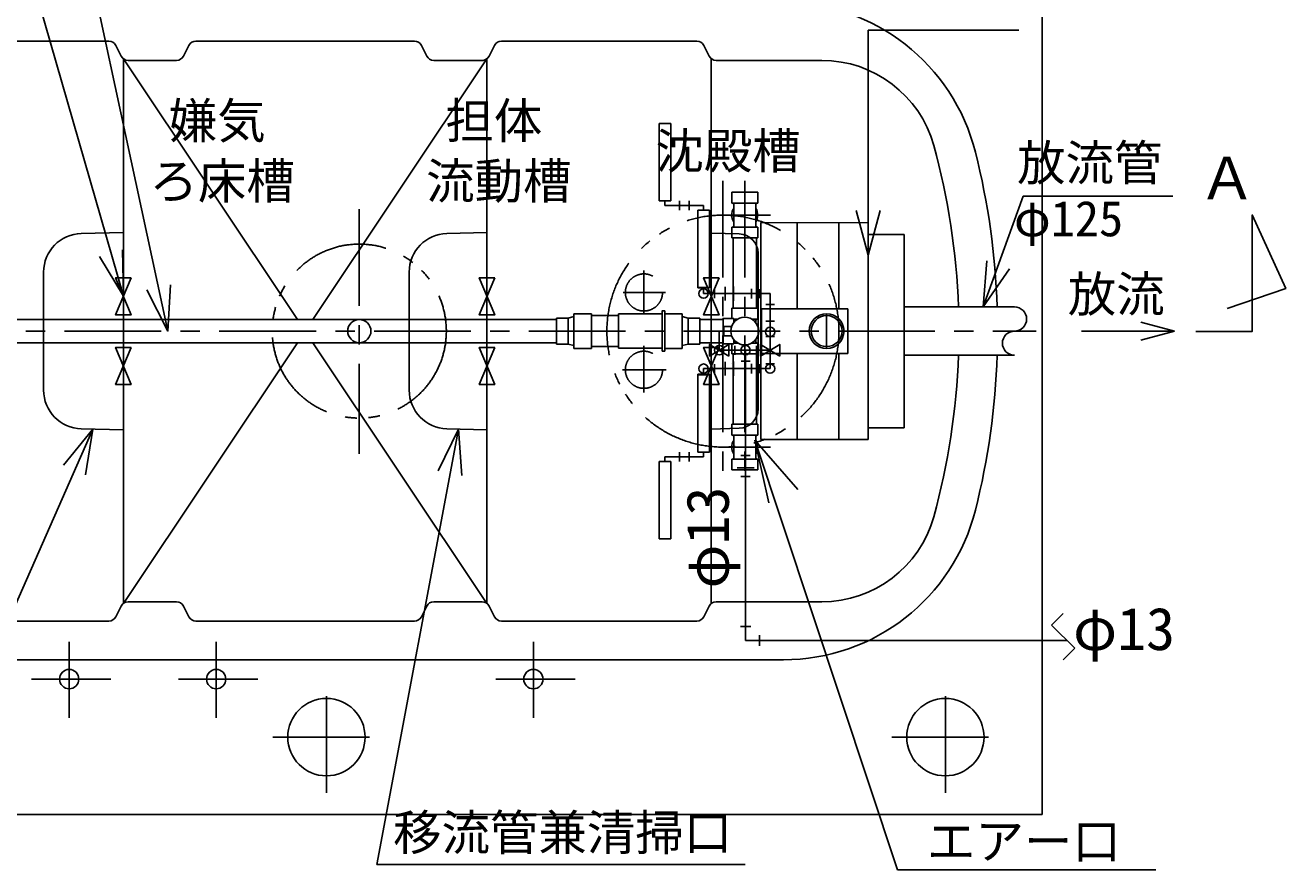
# Model space of a CAD drawing. Units: millimetres, scale not verified. Extents: x -14850 to 14850, y -10500 to 10500.
# Drawn here: x -9110 to -5851, y -560 to 1625 of the extents above; entities that cross this region are included whole.
import ezdxf
from ezdxf.enums import TextEntityAlignment as Align

# ---------------------------------------------------------------- set-up
doc = ezdxf.new("R2010")
doc.units = ezdxf.units.MM
doc.header["$LTSCALE"] = 50
for name, pattern in [('CHAIN1', [8, 5, -1, 1, -1]), ('DOUBLE_CHAIN1', [8.8, 5, -1, 0.6, -0.6, 0.6, -1]), ('LONG_DASHED1', [7, 6, -1])]:
    doc.linetypes.add(name, pattern=pattern)
for name, color, linetype, lineweight in [('0-0_機器', 3, 'Continuous', 25), ('0-1_空気管', 3, 'Continuous', 25), ('0-4_文字', 5, 'Continuous', 25), ('0-5_製作', 5, 'Continuous', 25)]:
    doc.layers.add(name, color=color, linetype=linetype, lineweight=lineweight)
doc.styles.add('ＭＳ ゴシック', font='')
doc.styles.get('ＭＳ ゴシック').set_extended_font_data('MS Gothic')

msp = doc.modelspace()

# ---------------------------------------------------------------- linework, layer by layer
at = {"layer": '0-0_機器', "color": 2}
for p, q in [((-6480.93, -416.45), (-6480.93, 2083.55)), ((-10180.93, -416.45), (-6480.93, -416.45))]:
    msp.add_line(p, q, dxfattribs=at)
at = {"layer": '0-0_機器', "color": 2, "linetype": 'CHAIN1'}
for p, q in [((-8330.93, -360.41), (-8330.93, -74.58)), ((-6730.93, -360.41), (-6730.93, -74.58)), ((-8469.36, -216.45), (-8182.68, -216.45)), ((-6869.36, -216.45), (-6582.68, -216.45))]:
    msp.add_line(p, q, dxfattribs=at)
at = {"layer": '0-0_機器'}
msp.add_lwpolyline([(-6083.76, 832.73), (-5937.4, 832.73), (-5937.4, 1134.23), (-5850.89, 943.9), (-6002.29, 891.99)], dxfattribs=at)
at = {"layer": '0-0_機器', "color": 2}
for centre in [(-8330.93, -216.45), (-6730.93, -216.45)]:
    msp.add_circle(centre, 100, dxfattribs=at)
at = {"layer": '0-1_空気管'}
for p, q in [((-6930.15, 553.4), (-6930.15, 1612.02)), ((-6930.15, 1612.02), (-6541.32, 1612.02)), ((-8893.29, 1583.55), (-9596.84, 1583.55)), ((-8875.4, 1572.5), (-8861.46, 1544.61)), ((-8700.4, 1544.61), (-8686.46, 1572.5)), ((-8103.29, 1583.55), (-8668.57, 1583.55)), ((-8085.4, 1572.5), (-8071.46, 1544.61)), ((-7910.4, 1544.61), (-7896.46, 1572.5)), ((-7373.29, 1583.55), (-7878.57, 1583.55)), ((-7355.4, 1572.5), (-7341.46, 1544.61)), ((-8855.93, 1537.83), (-8855.93, 129.27)), ((-8405.95, 863.55), (-8855.93, 1537.83)), ((-8843.57, 1533.55), (-8718.29, 1533.55)), ((-8365.91, 863.55), (-7915.93, 1537.83)), ((-8053.57, 1533.55), (-7924.96, 1533.55)), ((-7915.93, 129.27), (-7915.93, 1537.83)), ((-7335.93, 1537.83), (-7335.93, 129.27)), ((-7323.57, 1533.55), (-7050.24, 1533.55)), ((-7470.93, 1170.55), (-7470.93, 1370.55)), ((-7470.93, 1370.55), (-7440.93, 1370.55)), ((-7440.93, 1370.55), (-7440.93, 1170.55)), ((-7215.93, 1192.55), (-7282.93, 1192.55)), ((-7282.93, 1164.46), (-7282.93, 1192.55)), ((-7215.93, 1164.46), (-7215.93, 1192.55)), ((-6633.33, 896.05), (-6530.11, 1182.93)), ((-6530.11, 1182.93), (-6142.86, 1182.93)), ((-7470.93, 1170.55), (-7440.93, 1170.55)), ((-7455.93, 1170.55), (-7455.93, 1158.55)), ((-7455.93, 1158.55), (-7355.93, 1158.55)), ((-7418.43, 1146.55), (-7418.43, 1170.55)), ((-7393.43, 1170.55), (-7393.43, 1146.55)), ((-7370.93, 945.05), (-7370.93, 1146.55)), ((-7370.93, 1146.55), (-7340.93, 1146.55)), ((-7355.93, 1158.55), (-7355.93, 1146.55)), ((-7340.93, 1146.55), (-7340.93, 945.05)), ((-7215.93, 1164.46), (-7282.93, 1164.46)), ((-7278.03, 1105.75), (-7278.03, 1161.36)), ((-7220.82, 1105.75), (-7220.82, 1161.36)), ((-7207.9, 1114.02), (-6930.15, 1113.71)), ((-7207.9, 553.08), (-7207.9, 1114.02)), ((-7113.89, 891.05), (-7113.89, 1113.91)), ((-7006.49, 1113.79), (-7006.49, 891.05)), ((-8964.55, 1086.1), (-8855.93, 1088.95)), ((-7915.93, 1088.82), (-8019.55, 1086.1)), ((-7263.62, 1084.83), (-7335.93, 1086.72)), ((-7282.93, 1102.65), (-7282.93, 1074.55)), ((-7215.93, 1102.65), (-7282.93, 1102.65)), ((-7215.93, 1102.65), (-7215.93, 1074.55)), ((-6930.15, 1083.71), (-6836.99, 1083.71)), ((-6836.99, 583.39), (-6836.99, 1083.71)), ((-7215.93, 1074.55), (-7282.93, 1074.55)), ((-7279.43, 892.55), (-7279.43, 1074.55)), ((-7219.43, 892.55), (-7219.43, 1074.55)), ((-7214.93, 1034.84), (-7214.93, 632.26)), ((-9061.93, 986.14), (-9061.93, 680.97)), ((-8116.93, 986.14), (-8116.93, 680.97)), ((-7370.93, 946.55), (-7340.93, 946.55)), ((-7370.93, 945.05), (-7340.93, 945.05)), ((-7355.93, 930.55), (-7355.93, 945.05)), ((-7299.93, 948.05), (-7299.93, 913.05)), ((-7278.93, 949.05), (-7278.93, 912.05)), ((-7183.93, 930.55), (-7355.93, 930.55)), ((-7327.87, 919.05), (-7327.87, 942.05)), ((-7231.93, 943.05), (-7231.93, 918.05)), ((-7211.93, 942.05), (-7211.93, 919.05)), ((-7183.93, 930.55), (-7183.93, 736.55)), ((-7455.93, 781.55), (-7455.93, 885.55)), ((-7215.93, 892.55), (-7282.93, 892.55)), ((-7282.93, 866.3), (-7282.93, 892.55)), ((-7215.93, 864.46), (-7215.93, 892.55)), ((-7205.9, 776.05), (-7205.9, 891.05)), ((-7205.9, 891.05), (-6982.9, 891.05)), ((-7195.43, 902.55), (-7172.43, 902.55)), ((-6982.9, 891.05), (-6982.9, 776.05)), ((-6552.18, 896.05), (-6836.99, 896.05)), ((-9665.93, 863.55), (-7735.93, 863.55)), ((-7735.93, 800.05), (-7735.93, 867.05)), ((-7705.93, 867.05), (-7705.93, 800.05)), ((-7690.93, 878.55), (-7645.93, 878.55)), ((-7690.93, 878.55), (-7690.93, 788.55)), ((-7645.93, 878.55), (-7645.93, 788.55)), ((-7575.93, 873.55), (-7645.93, 873.55)), ((-7575.93, 878.05), (-7463.43, 878.05)), ((-7575.93, 878.05), (-7575.93, 789.05)), ((-7410.93, 878.55), (-7455.93, 878.55)), ((-7410.93, 878.55), (-7410.93, 788.55)), ((-7395.93, 800.05), (-7395.93, 867.05)), ((-7365.93, 800.05), (-7365.93, 867.05)), ((-7365.93, 863.55), (-7305.43, 863.55)), ((-7305.43, 800.8), (-7305.43, 866)), ((-7305.13, 866.3), (-7277.93, 866.3)), ((-7277.93, 855.37), (-7277.93, 866.3)), ((-7267.68, 864.46), (-7277.93, 864.46)), ((-7277.93, 864.05), (-7268.34, 864.05)), ((-7215.93, 864.46), (-7231.18, 864.46)), ((-7220.82, 855.23), (-7220.82, 861.35)), ((-7172.43, 859.55), (-7195.43, 859.55)), ((-7315.43, 833.55), (-7315.43, 784.05)), ((-7303.43, 833.55), (-7315.43, 833.55)), ((-7172.93, 819.55), (-7194.93, 819.55)), ((-7735.93, 803.55), (-9665.93, 803.55)), ((-8855.93, 129.27), (-8405.95, 803.55)), ((-7915.93, 129.27), (-8365.91, 803.55)), ((-7690.93, 788.55), (-7645.93, 788.55)), ((-7575.93, 793.55), (-7645.93, 793.55)), ((-7575.93, 789.05), (-7463.43, 789.05)), ((-7410.93, 788.55), (-7455.93, 788.55)), ((-7365.93, 803.55), (-7305.43, 803.55)), ((-7305.43, 803.08), (-7327.43, 803.08)), ((-7183.93, 784.05), (-7315.43, 784.05)), ((-7282.93, 800.8), (-7282.93, 774.55)), ((-7277.93, 803.05), (-7268.34, 803.05)), ((-7267.68, 802.65), (-7277.93, 802.65)), ((-7275.43, 795.55), (-7275.43, 772.55)), ((-7247.43, 784.05), (-7247.43, 442.6)), ((-7215.93, 802.65), (-7231.18, 802.65)), ((-7220.82, 805.75), (-7220.82, 811.87)), ((-7219.43, 795.55), (-7219.43, 592.55)), ((-7215.93, 802.65), (-7215.93, 774.55)), ((-7455.93, 781.55), (-7463.43, 781.55)), ((-7299.93, 754.05), (-7299.93, 719.05)), ((-7215.93, 774.55), (-7282.93, 774.55)), ((-7279.43, 592.55), (-7279.43, 774.55)), ((-7278.93, 755.05), (-7278.93, 718.05)), ((-7258.93, 756.05), (-7235.93, 756.05)), ((-6982.9, 776.05), (-7205.9, 776.05)), ((-7113.89, 553.19), (-7113.89, 776.05)), ((-7006.49, 776.05), (-7006.49, 553.31)), ((-6836.99, 771.05), (-6552.18, 771.05)), ((-7370.93, 722.05), (-7370.93, 520.55)), ((-7370.93, 722.05), (-7340.93, 722.05)), ((-7370.93, 720.55), (-7340.93, 720.55)), ((-7183.93, 736.55), (-7355.93, 736.55)), ((-7355.93, 722.05), (-7355.93, 736.55)), ((-7340.93, 520.55), (-7340.93, 722.05)), ((-7327.87, 748.05), (-7327.87, 725.05)), ((-7283.04, 749.08), (-7283.04, 749.05)), ((-7231.93, 749.05), (-7231.93, 724.05)), ((-7211.93, 748.05), (-7211.93, 725.05)), ((-7172.93, 748.55), (-7194.93, 748.55)), ((-7215.93, 592.55), (-7282.93, 592.55)), ((-7282.93, 564.46), (-7282.93, 592.55)), ((-7215.93, 564.46), (-7215.93, 592.55)), ((-8964.55, 581), (-8855.93, 578.16)), ((-7989.47, 580.21), (-8200.53, -545.57)), ((-7915.93, 578.29), (-8019.55, 581)), ((-7263.62, 582.28), (-7335.93, 580.38)), ((-7215.93, 564.46), (-7282.93, 564.46)), ((-7278.03, 505.75), (-7278.03, 561.36)), ((-7220.82, 505.75), (-7220.82, 561.36)), ((-6930.15, 583.39), (-6836.99, 583.39)), ((-7223.39, 551.81), (-7187.65, 389.38)), ((-7112.53, 424.25), (-7223.39, 551.81)), ((-7223.39, 551.81), (-6854.24, -559.55)), ((-7207.9, 553.08), (-6930.15, 553.4)), ((-7470.93, 496.55), (-7470.93, 296.55)), ((-7470.93, 496.55), (-7440.93, 496.55)), ((-7455.93, 496.55), (-7455.93, 508.55)), ((-7455.93, 508.55), (-7355.93, 508.55)), ((-7440.93, 296.55), (-7440.93, 496.55)), ((-7418.43, 520.55), (-7418.43, 496.55)), ((-7393.43, 496.55), (-7393.43, 520.55)), ((-7340.93, 520.55), (-7370.93, 520.55)), ((-7355.93, 508.55), (-7355.93, 520.55)), ((-7282.93, 502.65), (-7282.93, 474.55)), ((-7215.93, 502.65), (-7282.93, 502.65)), ((-7259.43, 512.2), (-7235.43, 512.2)), ((-7215.93, 502.65), (-7215.93, 474.55)), ((-7215.93, 474.55), (-7282.93, 474.55)), ((-7269.43, 480.2), (-7225.43, 480.2)), ((-7259.43, 457.2), (-7235.43, 457.2)), ((-7470.93, 296.55), (-7440.93, 296.55)), ((-8843.57, 133.55), (-8718.29, 133.55)), ((-8053.57, 133.55), (-7928.29, 133.55)), ((-7323.57, 133.55), (-7050.24, 133.55)), ((-8875.4, 94.61), (-8861.46, 122.5)), ((-8700.4, 122.5), (-8686.46, 94.61)), ((-8085.4, 94.61), (-8071.46, 122.5)), ((-7910.4, 122.5), (-7896.46, 94.61)), ((-7355.4, 94.61), (-7341.46, 122.5)), ((-9596.84, 83.55), (-8893.29, 83.55)), ((-8668.57, 83.55), (-8103.29, 83.55)), ((-7878.57, 83.55), (-7373.29, 83.55)), ((-7149.71, -16.45), (-9596.84, -16.45)), ((-7248.28, -545.57), (-8200.53, -545.57)), ((-6854.24, -559.55), (-6187.11, -559.55))]:
    msp.add_line(p, q, dxfattribs=at)
at = {"layer": '0-1_空気管', "linetype": 'CHAIN1'}
for p, q in [((-7305.93, 1222.17), (-7305.93, 442.6)), ((-7249.43, 1222.17), (-7249.43, 442.6)), ((-8245.93, 1148.92), (-8245.93, 515.84)), ((-7306.16, 1133.55), (-7182.94, 1133.55)), ((-7510.14, 990.56), (-7510.14, 876.85)), ((-7563.69, 933.55), (-7454.66, 933.55)), ((-7037.9, 788.55), (-7037.9, 878.55)), ((-10207.81, 833.55), (-6495.93, 833.55)), ((-7510.14, 795.24), (-7510.14, 674.55)), ((-7565.7, 733.55), (-7452.66, 733.55)), ((-7306.16, 533.55), (-7182.94, 533.55))]:
    msp.add_line(p, q, dxfattribs=at)
at = {"layer": '0-1_空気管', "linetype": 'LONG_DASHED1'}
for p, q in [((-7355.93, 946.55), (-7355.93, 945.05)), ((-7455.93, 878.55), (-7455.93, 788.55)), ((-7247.43, 585.74), (-7247.43, 457.2))]:
    msp.add_line(p, q, dxfattribs=at)
at = {"layer": '0-1_空気管', "color": 4}
for p, q in [((-6138.53, 833.55), (-6225.47, 856.85)), ((-6378.81, 833.55), (-6144.77, 833.55)), ((-6138.53, 833.55), (-6225.47, 810.26))]:
    msp.add_line(p, q, dxfattribs=at)
at = {"layer": '0-1_空気管'}
for points in [[(-8740.48, 833.55), (-9039.83, 2223.97), (-8424.78, 2223.97)], [(-8855.93, 923.55), (-9144.97, 1929.58), (-9724.73, 1929.58)], [(-6961.21, 1145.43), (-6930.15, 1029.51), (-6899.09, 1145.43)], [(-8917.6, 1026.49), (-8855.93, 923.55), (-8857.87, 1043.54)], [(-6623.31, 1015.63), (-6633.33, 896.05), (-6564.86, 994.6)], [(-8794.82, 940.54), (-8740.48, 833.55), (-8734.05, 953.38)], [(-7455.93, 885.55), (-7463.43, 885.55), (-7463.43, 781.55)], [(-7735.93, 867.05), (-7705.93, 867.05), (-7690.93, 871.05)], [(-7365.93, 867.05), (-7395.93, 867.05), (-7410.93, 871.05)], [(-7283.25, 845.55), (-7303.43, 845.55), (-7303.43, 821.55), (-7283.25, 821.55)], [(-7735.93, 800.05), (-7705.93, 800.05), (-7690.93, 796.05)], [(-7365.93, 800.05), (-7395.93, 800.05), (-7410.93, 796.05)], [(-7305.43, 800.8), (-7277.93, 800.8), (-7277.93, 811.74)], [(-8935.1, 580.23), (-9256.55, -148.29), (-9745.19, -148.29)], [(-8953.4, 461.64), (-8935.1, 580.23), (-9010.25, 486.67)], [(-7980.93, 460.52), (-7989.47, 580.21), (-8041.93, 472.29)]]:
    msp.add_lwpolyline(points, dxfattribs=at)
for points in [[(-8835.93, 971.55), (-8875.93, 971.55), (-8835.93, 875.55), (-8875.93, 875.55)], [(-7895.93, 971.55), (-7935.93, 971.55), (-7895.93, 875.55), (-7935.93, 875.55)], [(-7315.93, 971.55), (-7355.93, 971.55), (-7315.93, 875.55), (-7355.93, 875.55)], [(-8835.93, 791.55), (-8875.93, 791.55), (-8835.93, 695.55), (-8875.93, 695.55)], [(-7895.93, 791.55), (-7935.93, 791.55), (-7895.93, 695.55), (-7935.93, 695.55)], [(-7315.93, 791.55), (-7355.93, 791.55), (-7315.93, 695.55), (-7355.93, 695.55)], [(-7290.43, 769.05), (-7340.43, 799.05), (-7340.43, 769.05), (-7290.43, 799.05)], [(-7158.93, 769.05), (-7208.93, 799.05), (-7208.93, 769.05), (-7158.93, 799.05)]]:
    msp.add_lwpolyline(points, close=True, dxfattribs=at)
at = {"layer": '0-1_空気管', "linetype": 'DOUBLE_CHAIN1'}
for centre, radius in [((-7305.93, 833.55), 300), ((-8245.93, 833.55), 225), ((-7510.14, 933.55), 48), ((-7510.14, 733.55), 48)]:
    msp.add_circle(centre, radius, dxfattribs=at)
at = {"layer": '0-1_空気管'}
for centre, radius in [((-7355.93, 930.55), 12), ((-8245.93, 833.55), 30), ((-7249.43, 833.55), 35.89), ((-7037.9, 833.55), 45), ((-7037.9, 833.55), 40), ((-7183.93, 831.55), 12), ((-7315.43, 784.05), 12), ((-7247.43, 784.05), 12), ((-7355.93, 736.55), 12), ((-7183.93, 736.55), 12)]:
    msp.add_circle(centre, radius, dxfattribs=at)
for centre, radius, start, end in [((-7149.71, 1171.55), 512, 14.09413, 90), ((-8893.29, 1563.55), 20, 26.56505, 90), ((-8668.57, 1563.55), 20, 90, 153.43494), ((-8103.29, 1563.55), 20, 26.56505, 90), ((-7878.57, 1563.55), 20, 90, 153.43494), ((-7373.29, 1563.55), 20, 26.56505, 90), ((-8843.57, 1553.55), 20, 206.56503, 270), ((-8718.29, 1553.55), 20, 270, 333.43494), ((-8053.57, 1553.55), 20, 206.56503, 270), ((-7928.29, 1553.55), 20, 270, 333.43494), ((-7323.57, 1553.55), 20, 206.56503, 270), ((-7050.24, 1233.55), 300, 15.466, 90), ((-8495.93, 833.55), 1800, 1.98982, 15.466), ((-8495.93, 833.55), 1900, 1.88506, 14.09413), ((-7249.43, 1133.55), 33.5, 148.62476, 211.37523), ((-7281.13, 1161.36), 3.1, 0, 90), ((-7217.73, 1161.36), 3.1, 90, 180), ((-7249.43, 1133.55), 33.5, 328.62476, 31.37523), ((-8961.93, 986.14), 100, 91.5, 180), ((-8016.93, 986.14), 100, 91.5, 180), ((-7281.13, 1105.75), 3.1, 270, 0), ((-7264.93, 1034.84), 50, 0, 88.5), ((-7217.73, 1105.75), 3.1, 180, 270), ((-6552.18, 864.8), 31.25, 270, 90), ((-7305.13, 866), 0.3, 90, 180), ((-7217.73, 861.35), 3.1, 90, 180), ((-6552.18, 802.3), 31.25, 90, 270), ((-7217.73, 805.75), 3.1, 180, 270), ((-8495.93, 833.55), 1800, 344.53398, 358.01016), ((-8495.93, 833.55), 1900, 345.90585, 358.11493), ((-8961.93, 680.97), 100, 180, 268.5), ((-8016.93, 680.97), 100, 180, 268.5), ((-7264.93, 632.26), 50, 271.5, 0), ((-7281.13, 561.36), 3.1, 0, 90), ((-7217.73, 561.36), 3.1, 90, 180), ((-7249.43, 533.55), 33.5, 148.62476, 211.37523), ((-7249.43, 533.55), 33.5, 328.62476, 31.37523), ((-7281.13, 505.75), 3.1, 270, 0), ((-7217.73, 505.75), 3.1, 180, 270), ((-7149.71, 495.55), 512, 270, 345.90585), ((-7050.24, 433.55), 300, 270, 344.53398), ((-8843.57, 113.55), 20, 90, 153.43494), ((-8718.29, 113.55), 20, 26.56505, 90), ((-8053.57, 113.55), 20, 90, 153.43494), ((-7928.29, 113.55), 20, 26.56505, 90), ((-7323.57, 113.55), 20, 90, 153.43494), ((-8893.29, 103.55), 20, 270, 333.43494), ((-8668.57, 103.55), 20, 206.56503, 270), ((-8103.29, 103.55), 20, 270, 333.43494), ((-7878.57, 103.55), 20, 206.56503, 270), ((-7373.29, 103.55), 20, 270, 333.43494)]:
    msp.add_arc(centre, radius, start, end, dxfattribs=at)
at = {"layer": '0-4_文字', "color": 7}
for p, q in [((-8995.93, -166.65), (-8995.93, 29.83)), ((-8615.93, -166.65), (-8615.93, 29.83)), ((-7795.93, -166.65), (-7795.93, 29.83)), ((-9093.25, -66.45), (-8888.1, -66.45)), ((-8713.25, -66.45), (-8508.1, -66.45)), ((-7893.25, -66.45), (-7688.1, -66.45))]:
    msp.add_line(p, q, dxfattribs=at)
for centre in [(-8995.93, -66.45), (-8615.93, -66.45), (-7795.93, -66.45)]:
    msp.add_circle(centre, 25, dxfattribs=at)
at = {"layer": '0-5_製作', "color": 6}
for p, q in [((-7247.43, 33.55), (-7247.43, 457.2)), ((-7260.93, 69.55), (-7233.93, 69.55)), ((-6416.45, 33.55), (-7247.43, 33.55)), ((-7211.43, 47.05), (-7211.43, 20.05))]:
    msp.add_line(p, q, dxfattribs=at)
at = {"layer": '0-5_製作', "color": 7}
for p, q in [((-6456.22, 73.33), (-6426.22, 103.33)), ((-6396.22, 13.33), (-6456.22, 73.33)), ((-6426.22, -16.67), (-6396.22, 13.33))]:
    msp.add_line(p, q, dxfattribs=at)

# ---------------------------------------------------------------- texts
at = {"layer": '0-0_機器', "color": 4, "style": 'ＭＳ ゴシック'}
msp.add_text('Ａ', height=110, dxfattribs=at).set_placement((-6077.36, 1141.63), align=Align.BOTTOM_LEFT)
at = {"layer": '0-1_空気管', "color": 4, "style": 'ＭＳ ゴシック'}
for s, p in [('嫌気', (-8738.35, 1304.23)), ('担体', (-8023.11, 1304.23)), ('沈殿槽', (-7480.44, 1226.23)), ('放流管', (-6545.45, 1195.41)), ('ろ床槽', (-8788.35, 1148.23)), ('流動槽', (-8073.11, 1148.23)), ('φ125', (-6553.46, 1051.22)), ('放流', (-6414.34, 855.86)), ('移流管兼清掃口', (-8158.54, -536.63)), ('\u3000エアー口\u3000', (-6903.44, -558.98))]:
    msp.add_text(s, height=91.79, dxfattribs=at).set_placement(p, align=Align.BOTTOM_LEFT)
at = {"layer": '0-5_製作', "color": 4, "style": 'ＭＳ ゴシック'}
msp.add_text('φ13', height=110, rotation=90, dxfattribs=at).set_placement((-7257.63, 167.93), align=Align.BOTTOM_LEFT)
msp.add_text('φ13', height=110, dxfattribs=at).set_placement((-6400.64, -24.32), align=Align.BOTTOM_LEFT)

doc.saveas('drawing.dxf')
